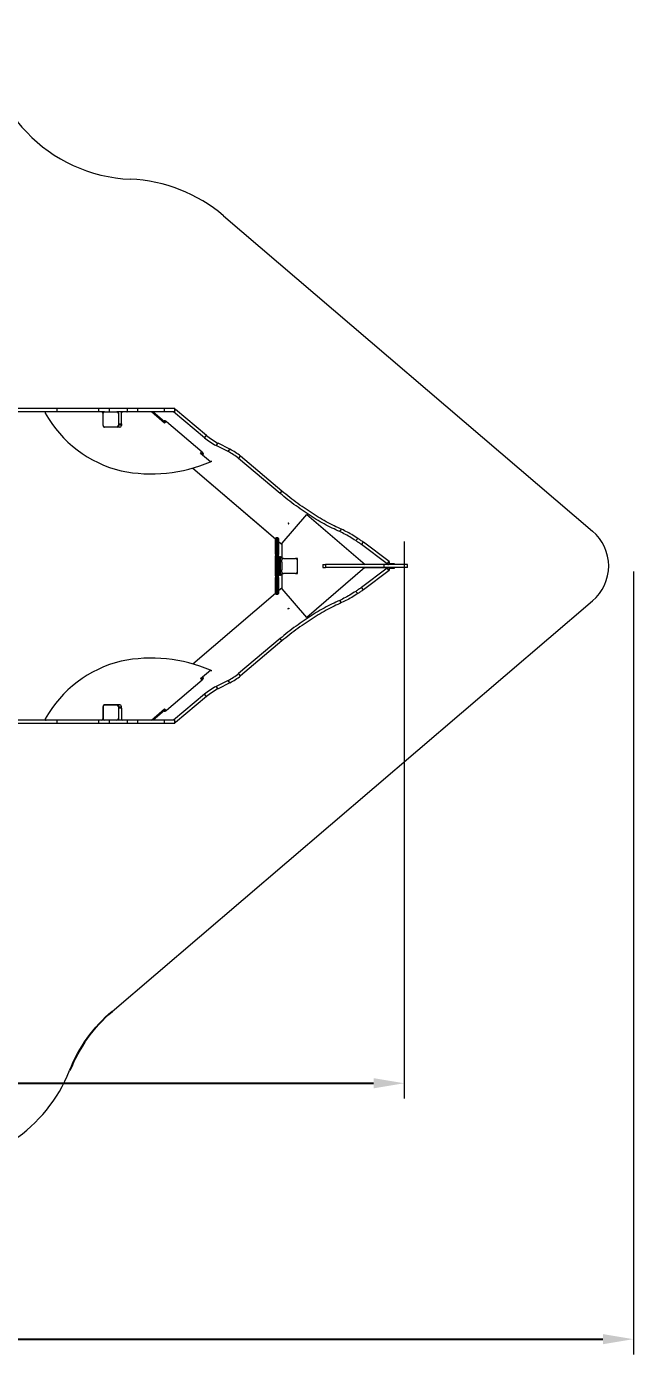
# Model space of a CAD drawing. Header units: millimetres. Extents: x -5664 to 5445, y -5101 to 5679.
# Drawn here: x 1474 to 5445, y -5101 to 3590 of the extents above; entities that cross this region are included whole.
import ezdxf

# ---------------------------------------------------------------- set-up
doc = ezdxf.new("R2010")
doc.units = ezdxf.units.MM
for name, color, linetype in [('DiKom', 7, 'Continuous'), ('DIKOM_ЗОНА', 80, 'Continuous'), ('DIKOM_ОБЪЕКТ', 7, 'Continuous'), ('DIKOM_РАЗМЕР_ЗОНА', 7, 'Continuous'), ('DIKOM_РАЗМЕР_ОБЪЕКТА', 7, 'Continuous')]:
    doc.layers.add(name, color=color, linetype=linetype)
doc.styles.add('style1', font='arial.ttf', dxfattribs={"width": 0.8})
doc.dimstyles.new('1-50', dxfattribs={"dimtxt": 300, "dimasz": 200, "dimexe": 100, "dimexo": 0, "dimgap": 100, "dimtad": 1, "dimtxsty": 'style1', "dimcen": 200, "dimclrd": 7, "dimclre": 7, "dimclrt": 7, "dimadec": 1, "dimazin": 2, "dimtfac": 1, "dimtmove": 0, "dimatfit": 2, "dimfxl": 0, "dimlwd": 25, "dimlwe": 18, "dimarcsym": 0})

# ---------------------------------------------------------------- blocks, each defined once
blk = doc.blocks.new('*D11')
at = {"layer": 'Defpoints', "color": 0, "transparency": 16777216}
for p in [(3944.6, 220.7), (-2105.4, -1551.9), (3944.6, -3325.4)]:
    blk.add_point(p, dxfattribs=at)
at = {"layer": 'DIKOM_РАЗМЕР_ОБЪЕКТА', "color": 7, "lineweight": 18, "transparency": 16777216}
for p, q in [((3944.6, 220.7), (3944.6, -3425.4)), ((-2105.4, -1551.9), (-2105.4, -3425.4))]:
    blk.add_line(p, q, dxfattribs=at)
at = {"layer": 'DIKOM_РАЗМЕР_ОБЪЕКТА', "color": 7, "lineweight": 25, "transparency": 16777216}
blk.add_line((-1905.4, -3325.4), (3744.6, -3325.4), dxfattribs=at)
at = {"layer": 'DIKOM_РАЗМЕР_ОБЪЕКТА', "color": 7, "transparency": 16777216}
for points in [[(-1905.4, -3292.1), (-1905.4, -3358.8), (-2105.4, -3325.4)], [(3744.6, -3292.1), (3744.6, -3358.8), (3944.6, -3325.4)]]:
    blk.add_solid(points, dxfattribs=at)
at = {"layer": 'DIKOM_РАЗМЕР_ОБЪЕКТА', "color": 7, "transparency": 16777216, "insert": (338.5, -3072.3), "char_height": 300, "attachment_point": 5, "style": 'style1'}
blk.add_mtext('6050', dxfattribs=at)
blk = doc.blocks.new('*D12')
at = {"layer": 'Defpoints', "color": 0, "transparency": 16777216}
for p in [(5444.6, 22.9), (-3605.4, -1052.1), (5444.6, -5000.5)]:
    blk.add_point(p, dxfattribs=at)
at = {"layer": 'DIKOM_РАЗМЕР_ЗОНА', "color": 7, "lineweight": 18, "transparency": 16777216}
for p, q in [((5444.6, 22.9), (5444.6, -5100.5)), ((-3605.4, -1052.1), (-3605.4, -5100.5))]:
    blk.add_line(p, q, dxfattribs=at)
at = {"layer": 'DIKOM_РАЗМЕР_ЗОНА', "color": 7, "lineweight": 25, "transparency": 16777216}
blk.add_line((-3405.4, -5000.5), (5244.6, -5000.5), dxfattribs=at)
at = {"layer": 'DIKOM_РАЗМЕР_ЗОНА', "color": 7, "transparency": 16777216}
for points in [[(-3405.4, -4967.2), (-3405.4, -5033.8), (-3605.4, -5000.5)], [(5244.6, -4967.2), (5244.6, -5033.8), (5444.6, -5000.5)]]:
    blk.add_solid(points, dxfattribs=at)
at = {"layer": 'DIKOM_РАЗМЕР_ЗОНА', "color": 7, "transparency": 16777216, "insert": (378.8, -4747.3), "char_height": 300, "attachment_point": 5, "style": 'style1'}
blk.add_mtext('9050', dxfattribs=at)

msp = doc.modelspace()

# ---------------------------------------------------------------- linework, layer by layer
at = {"layer": 'DiKom', "color": 3}
msp.add_arc((2683.502, -3615.249), 1000, 130.5175482, 158.1565971, dxfattribs=at)
at = {"layer": 'DIKOM_ЗОНА', "color": 3, "lineweight": 15}
for p, q in [((2761.961, 2352.446), (5177.733, 287.902)), ((2033.821, -2855.042), (5177.733, -168.222))]:
    msp.add_line(p, q, dxfattribs=at)
for centre, radius, start, end in [((2196.593, 3590.461), 1000, 180, 267.5838921), ((2112.28, 1592.239), 1000, 49.4824518, 87.5838921), ((4982.828, 59.84), 300, 310.5175482, 49.4824518), ((827.093, -2871.107), 1000, 270, 338.1565971)]:
    msp.add_arc(centre, radius, start, end, dxfattribs=at)
at = {"layer": 'DIKOM_ОБЪЕКТ', "color": 7, "linetype": 'Continuous', "lineweight": 15}
for p, q in [((1674.527, 1090.461), (1293.231, 1090.461)), ((1674.527, 1069.461), (1293.231, 1069.461)), ((1674.527, 1069.461), (1674.527, 1090.461)), ((1947.728, 1090.461), (1674.527, 1090.461)), ((1947.728, 1069.461), (1674.527, 1069.461)), ((1947.728, 1069.461), (1947.728, 1090.461)), ((2016.073, 1090.461), (1947.728, 1090.461)), ((1984.598, 1069.461), (1947.728, 1069.461)), ((1974.598, 979.461), (1974.598, 1059.461)), ((1974.598, 979.461), (1974.598, 1059.461)), ((1984.598, 1069.461), (2064.598, 1069.461)), ((2016.073, 1069.461), (2016.073, 1090.461)), ((2134.414, 1090.461), (2016.073, 1090.461)), ((2134.414, 1069.461), (2064.598, 1069.461)), ((2074.598, 1059.461), (2074.598, 1069.461)), ((2074.598, 1059.461), (2074.598, 979.461)), ((2095.598, 989.461), (2095.598, 1069.461)), ((2290.706, 1067.872), (2104.172, 1067.873)), ((2129.404, 1069.461), (2131.262, 1067.873)), ((2134.414, 1069.461), (2134.414, 1090.461)), ((2201.802, 1090.461), (2134.414, 1090.461)), ((2201.802, 1069.461), (2134.414, 1069.461)), ((2201.802, 1069.461), (2201.802, 1090.461)), ((2377.139, 1090.461), (2201.802, 1090.461)), ((2377.139, 1069.461), (2201.802, 1069.461)), ((2376.391, 995.558), (2290.706, 1067.872)), ((2290.706, 1067.872), (2303.109, 1067.872)), ((2303.109, 1067.872), (2375.812, 1006.515)), ((2377.139, 1069.461), (2377.139, 1090.461)), ((2443.606, 1090.461), (2377.139, 1090.461)), ((2443.606, 1069.461), (2377.139, 1069.461)), ((2638.08, 899.657), (2436.299, 1069.461)), ((2443.606, 1069.461), (2443.606, 1090.461)), ((2443.606, 1078.025), (2449.016, 1084.366)), ((2449.016, 1084.366), (2443.606, 1084.366)), ((2650.796, 914.562), (2449.016, 1084.366)), ((2064.598, 969.461), (1984.598, 969.461)), ((2084.229, 968.587), (1984.598, 968.586)), ((2074.598, 989.461), (2095.598, 989.461)), ((2074.598, 983.461), (2094.2, 983.461)), ((2074.598, 968.587), (2074.598, 979.461)), ((2094.2, 989.461), (2094.2, 978.587)), ((2375.812, 1006.515), (2378.894, 1009.73)), ((2386.471, 1006.075), (2376.391, 995.558)), ((2622.465, 805.276), (2390.346, 1003.129)), ((2638.08, 899.657), (2650.796, 914.562)), ((2613.066, 795.812), (2621.644, 805.976)), ((2677.624, 741.326), (2613.066, 795.812)), ((2627.367, 800.353), (2624.339, 796.766)), ((2624.339, 796.766), (2631.216, 790.962)), ((2714.398, 848.212), (2727.114, 863.117)), ((2792.246, 808.837), (2714.398, 848.212)), ((2804.962, 823.741), (2727.114, 863.117)), ((2792.246, 808.837), (2804.962, 823.741)), ((2561.001, 700.614), (3102.321, 237.996)), ((2561.001, 700.614), (3054.288, 279.045)), ((2861.501, 763.206), (2874.217, 778.111)), ((3132.5, 535.266), (2861.501, 763.206)), ((3145.216, 550.171), (2874.217, 778.111)), ((3132.5, 535.266), (3145.216, 550.171)), ((3145.906, 209.84), (3307.434, 397.799)), ((3307.434, 397.799), (3688.475, 70.34)), ((3522.859, 284.911), (3535.575, 299.815)), ((3102.321, 236.994), (3102.321, 239.282)), ((3102.321, 220.785), (3102.321, 236.994)), ((3102.321, 182.616), (3102.321, 220.785)), ((3102.321, 138.103), (3102.321, 182.616)), ((3118.321, 244.282), (3107.321, 244.282)), ((3107.321, 244.282), (3107.321, 241.537)), ((3107.321, 241.537), (3107.321, 224.912)), ((3118.321, 241.537), (3107.321, 241.537)), ((3107.321, 224.912), (3107.321, 179.109)), ((3107.321, 224.912), (3118.321, 224.912)), ((3118.321, 179.109), (3107.321, 179.109)), ((3107.321, 179.109), (3107.321, 134.596)), ((3118.321, 241.537), (3118.321, 244.282)), ((3118.321, 224.912), (3118.321, 241.537)), ((3118.321, 179.109), (3118.321, 224.912)), ((3118.321, 134.596), (3118.321, 179.109)), ((3123.321, 239.282), (3123.321, 236.994)), ((3123.321, 236.994), (3123.321, 220.785)), ((3123.321, 220.785), (3123.321, 182.616)), ((3123.321, 220.05), (3145.906, 200.748)), ((3123.321, 182.616), (3123.321, 138.103)), ((3145.906, 109.84), (3145.906, 209.84)), ((3627.985, 225.861), (3640.701, 240.766)), ((3665.504, 200.133), (3678.221, 215.037)), ((3832.882, 74.071), (3665.504, 200.133)), ((3845.598, 88.976), (3678.221, 215.037)), ((3102.321, 138.103), (3102.321, 124.303)), ((3102.321, 100.532), (3102.321, 124.303)), ((3102.321, 77.84), (3102.321, 100.532)), ((3107.321, 134.596), (3118.321, 134.596)), ((3107.321, 127.696), (3107.321, 134.596)), ((3118.321, 127.696), (3107.321, 127.696)), ((3107.321, 127.696), (3107.321, 105.532)), ((3118.321, 105.532), (3107.321, 105.532)), ((3107.321, 105.532), (3107.321, 78.302)), ((3118.321, 127.696), (3118.321, 134.596)), ((3118.321, 105.532), (3118.321, 127.696)), ((3118.321, 78.302), (3118.321, 105.532)), ((3123.321, 124.303), (3123.321, 138.103)), ((3123.321, 124.303), (3123.321, 100.532)), ((3123.321, 100.532), (3123.321, 77.84)), ((3136.321, 119.84), (3131.321, 119.84)), ((3131.321, 119.84), (3131.321, -0.16)), ((3136.321, -0.16), (3136.321, 119.84)), ((3144.321, 111.84), (3144.321, 99.84)), ((3144.321, 85.399), (3144.321, 99.84)), ((3154.321, 109.84), (3145.906, 109.84)), ((3154.321, 109.84), (3234.321, 109.84)), ((3245.907, 109.84), (3234.321, 109.84)), ((3244.321, 99.84), (3244.321, 19.84)), ((3245.907, 9.84), (3245.907, 109.84)), ((3832.882, 74.071), (3845.598, 88.976)), ((3102.321, 44.964), (3102.321, 77.84)), ((3102.321, 21.871), (3102.321, 44.964)), ((3102.321, -3.493), (3102.321, 21.871)), ((3107.321, 78.302), (3107.321, 44.583)), ((3118.321, 78.302), (3107.321, 78.302)), ((3107.321, 44.583), (3118.321, 44.583)), ((3107.321, 44.583), (3107.321, 16.871)), ((3107.321, 16.871), (3118.321, 16.871)), ((3107.321, 16.871), (3107.321, -6.826)), ((3118.321, 44.583), (3118.321, 78.302)), ((3118.321, 16.871), (3118.321, 44.583)), ((3118.321, -6.826), (3118.321, 16.871)), ((3123.321, 77.84), (3123.321, 44.964)), ((3123.321, 44.964), (3123.321, 21.871)), ((3123.321, 21.871), (3123.321, -3.493)), ((3144.321, 85.399), (3144.321, 34.281)), ((3144.321, 19.84), (3144.321, 34.281)), ((3144.321, 19.84), (3144.321, 7.84)), ((3145.906, -90.16), (3145.906, 9.84)), ((3145.906, 9.84), (3154.321, 9.84)), ((3234.321, 9.84), (3154.321, 9.84)), ((3234.321, 9.84), (3245.907, 9.84)), ((3245.907, 70.34), (3244.321, 70.34)), ((3245.907, 49.34), (3244.321, 49.34)), ((3688.19, 49.34), (3307.375, -278.004)), ((3411.922, 70.34), (3411.922, 49.34)), ((3411.922, 70.34), (3429.523, 70.34)), ((3411.922, 49.34), (3429.523, 49.34)), ((3429.523, 70.34), (3429.523, 49.34)), ((3811.229, 70.34), (3429.523, 70.34)), ((3811.229, 49.34), (3429.523, 49.34)), ((3832.882, 45.609), (3665.504, -80.452)), ((3845.598, 30.705), (3678.221, -95.356)), ((3834.264, 47.018), (3685.489, 47.018)), ((3685.773, 72.662), (3834.264, 72.662)), ((3811.229, 70.34), (3811.229, 49.34)), ((3966.861, 70.34), (3811.229, 70.34)), ((3966.861, 49.34), (3811.229, 49.34)), ((3845.598, 30.705), (3832.882, 45.609)), ((3841.173, 70.851), (3841.173, 70.34)), ((3841.173, 48.83), (3841.173, 49.34)), ((3846.854, 76.253), (3843.826, 72.705)), ((3843.826, 46.976), (3846.854, 43.427)), ((3871.918, 73.34), (3844.369, 73.34)), ((3844.369, 46.34), (3871.918, 46.34)), ((3849.036, 73.34), (3849.036, 73.403)), ((3871.918, 73.34), (3871.918, 70.34)), ((3880.721, 73.34), (3871.918, 73.34)), ((3871.918, 46.34), (3871.918, 49.34)), ((3871.918, 46.34), (3880.721, 46.34)), ((3880.721, 70.34), (3880.721, 73.34)), ((3880.721, 46.34), (3880.721, 49.34)), ((3966.861, 49.34), (3966.861, 70.34)), ((3102.321, -3.493), (3102.321, -17.287)), ((3102.321, -61.09), (3102.321, -17.287)), ((3102.321, -99.314), (3102.321, -61.09)), ((3107.321, -6.826), (3118.321, -6.826)), ((3107.321, -13.723), (3107.321, -6.826)), ((3107.321, -13.723), (3107.321, -57.526)), ((3118.321, -13.723), (3107.321, -13.723)), ((3107.321, -57.526), (3107.321, -103.395)), ((3107.321, -57.526), (3118.321, -57.526)), ((3118.321, -13.723), (3118.321, -6.826)), ((3118.321, -57.526), (3118.321, -13.723)), ((3118.321, -103.395), (3118.321, -57.526)), ((3123.321, -17.287), (3123.321, -3.493)), ((3123.321, -17.287), (3123.321, -61.09)), ((3123.321, -61.09), (3123.321, -99.314)), ((3123.321, -100.369), (3145.906, -81.067)), ((3131.321, -0.16), (3136.321, -0.16)), ((3678.221, -95.356), (3665.504, -80.452)), ((2561.001, -580.934), (3102.321, -118.316)), ((3102.321, -115.981), (3102.321, -99.314)), ((3102.321, -118.439), (3102.321, -115.981)), ((3102.321, -119.601), (3102.321, -118.439)), ((3118.321, -103.395), (3107.321, -103.395)), ((3107.321, -103.395), (3107.321, -120.489)), ((3107.321, -120.489), (3118.321, -120.489)), ((3107.321, -120.489), (3107.321, -123.439)), ((3107.321, -123.439), (3118.321, -123.439)), ((3107.321, -123.439), (3107.321, -124.601)), ((3107.321, -124.601), (3118.321, -124.601)), ((3118.321, -120.489), (3118.321, -103.395)), ((3118.321, -123.439), (3118.321, -120.489)), ((3118.321, -124.601), (3118.321, -123.439)), ((3123.321, -99.314), (3123.321, -115.981)), ((3123.321, -115.981), (3123.321, -118.439)), ((3123.321, -118.439), (3123.321, -119.601)), ((3307.375, -278.004), (3145.906, -90.16)), ((3535.575, -180.135), (3522.859, -165.23)), ((3640.701, -121.085), (3627.985, -106.181)), ((3132.5, -415.586), (2861.501, -643.526)), ((3145.216, -430.49), (2874.217, -658.43)), ((3145.216, -430.49), (3132.5, -415.586)), ((2390.346, -883.448), (2622.465, -685.595)), ((2613.066, -676.131), (2677.624, -621.646)), ((2621.644, -686.295), (2613.066, -676.131)), ((2631.216, -671.281), (2624.339, -677.085)), ((2624.339, -677.085), (2627.367, -680.672)), ((2792.246, -689.156), (2714.398, -728.531)), ((2804.962, -704.06), (2792.246, -689.156)), ((2874.217, -658.43), (2861.501, -643.526)), ((2638.08, -779.976), (2436.299, -949.78)), ((2650.796, -794.881), (2638.08, -779.976)), ((2727.114, -743.436), (2714.398, -728.531)), ((2804.962, -704.06), (2727.114, -743.436)), ((1974.598, -939.78), (1974.598, -859.78)), ((1974.598, -859.78), (1974.598, -939.78)), ((2084.229, -848.906), (1984.598, -848.905)), ((1984.598, -849.78), (2064.598, -849.78)), ((2074.598, -848.906), (2074.598, -859.78)), ((2074.598, -859.78), (2074.598, -939.78)), ((2094.2, -863.78), (2074.598, -863.78)), ((2094.2, -869.78), (2094.2, -858.906)), ((2650.796, -794.881), (2449.016, -964.685)), ((1674.527, -949.78), (1293.231, -949.78)), ((1674.527, -970.78), (1674.527, -949.78)), ((1947.728, -949.78), (1674.527, -949.78)), ((1947.728, -970.78), (1947.728, -949.78)), ((1984.598, -949.78), (1947.728, -949.78)), ((2064.598, -949.78), (1984.598, -949.78)), ((2016.073, -970.78), (2016.073, -949.78)), ((2134.414, -949.78), (2064.598, -949.78)), ((2095.598, -869.78), (2074.598, -869.78)), ((2074.598, -939.78), (2074.598, -949.78)), ((2095.598, -869.781), (2095.598, -949.78)), ((2290.706, -948.192), (2104.172, -948.192)), ((2129.404, -949.78), (2131.262, -948.192)), ((2134.414, -970.78), (2134.414, -949.78)), ((2201.802, -949.78), (2134.414, -949.78)), ((2201.802, -970.78), (2201.802, -949.78)), ((2377.139, -949.78), (2201.802, -949.78)), ((2290.706, -948.192), (2376.391, -875.877)), ((2375.812, -886.834), (2303.109, -948.192)), ((2378.894, -890.05), (2375.812, -886.834)), ((2376.391, -875.877), (2386.471, -886.394)), ((2377.139, -970.78), (2377.139, -949.78)), ((2443.606, -949.78), (2377.139, -949.78)), ((2443.606, -970.78), (2443.606, -949.78)), ((1674.527, -970.78), (1293.231, -970.78)), ((1947.728, -970.78), (1674.527, -970.78)), ((2016.073, -970.78), (1947.728, -970.78)), ((2134.414, -970.78), (2016.073, -970.78)), ((2201.802, -970.78), (2134.414, -970.78)), ((2377.139, -970.78), (2201.802, -970.78)), ((2443.606, -970.78), (2377.139, -970.78)), ((2449.016, -964.685), (2443.606, -958.344)), ((2449.016, -964.685), (2443.606, -964.685))]:
    msp.add_line(p, q, dxfattribs=at)
at = {"layer": 'DIKOM_ОБЪЕКТ', "color": 7, "linetype": 'Continuous', "lineweight": 15, "flags": 128}
for points in [[(2390.346, 1003.129), (2388.49, 1004.626), (2386.592, 1005.993), (2384.695, 1007.197), (2382.84, 1008.212), (2381.071, 1009.015), (2379.425, 1009.589), (2377.94, 1009.92), (2376.649, 1010.001), (2375.581, 1009.83), (2374.76, 1009.412), (2374.204, 1008.755), (2373.96, 1008.077)], [(2375.812, 1006.515), (2375.82, 1006.348), (2375.846, 1005.854), (2375.889, 1005.047), (2375.947, 1003.951), (2376.018, 1002.601), (2376.101, 1001.036), (2376.193, 999.305), (2376.29, 997.46), (2376.391, 995.558)], [(2613.066, 795.812), (2615.024, 795.977), (2616.922, 796.138), (2618.703, 796.289), (2620.312, 796.425), (2621.702, 796.542), (2622.829, 796.638), (2623.66, 796.708), (2624.168, 796.751), (2624.339, 796.766)], [(2631.056, 790.681), (2631.164, 790.859), (2631.443, 791.739), (2631.438, 792.824), (2631.149, 794.089), (2630.584, 795.506), (2629.754, 797.043), (2628.678, 798.665), (2627.38, 800.337), (2625.889, 802.021), (2624.238, 803.68), (2622.465, 805.276)], [(3522.859, 284.911), (3510.562, 290.397), (3498.157, 296.113), (3485.649, 302.056), (3473.045, 308.224), (3460.35, 314.614), (3447.571, 321.221), (3434.714, 328.043), (3421.786, 335.077), (3408.794, 342.319), (3395.743, 349.765), (3382.639, 357.412), (3369.491, 365.256), (3356.303, 373.293), (3343.083, 381.519), (3329.837, 389.93), (3316.571, 398.522), (3303.293, 407.291), (3290.008, 416.231), (3276.724, 425.34), (3263.447, 434.612), (3250.184, 444.043), (3236.94, 453.628), (3223.723, 463.362), (3210.54, 473.24), (3197.396, 483.258), (3184.298, 493.411), (3171.253, 503.693), (3158.268, 514.1), (3145.348, 524.626), (3132.5, 535.266)], [(3535.575, 299.815), (3523.279, 305.301), (3510.873, 311.018), (3498.366, 316.961), (3485.761, 323.129), (3473.066, 329.518), (3460.288, 336.125), (3447.431, 342.948), (3434.503, 349.981), (3421.51, 357.223), (3408.459, 364.669), (3395.356, 372.316), (3382.207, 380.16), (3369.019, 388.197), (3355.799, 396.423), (3342.553, 404.835), (3329.288, 413.427), (3316.009, 422.195), (3302.725, 431.136), (3289.441, 440.245), (3276.164, 449.517), (3262.9, 458.947), (3249.657, 468.532), (3236.44, 478.266), (3223.256, 488.145), (3210.112, 498.163), (3197.015, 508.315), (3183.97, 518.598), (3170.984, 529.004), (3158.064, 539.531), (3145.216, 550.171)], [(3190.803, 336.037), (3190.942, 336.476), (3190.798, 337.107), (3190.384, 337.873), (3189.737, 338.707), (3188.914, 339.534), (3187.989, 340.281), (3187.043, 340.881), (3186.16, 341.281), (3185.42, 341.446), (3184.887, 341.361), (3184.61, 341.034), (3184.612, 340.493), (3184.894, 339.787), (3185.431, 338.978), (3186.174, 338.138), (3187.058, 337.342), (3188.005, 336.661), (3188.929, 336.155), (3189.75, 335.869), (3190.393, 335.828), (3190.803, 336.037)], [(3627.985, 225.861), (3618.204, 232.173), (3608.443, 238.309), (3598.712, 244.267), (3589.017, 250.04), (3579.368, 255.625), (3569.771, 261.015), (3560.235, 266.207), (3550.768, 271.197), (3541.378, 275.98), (3532.072, 280.553), (3522.859, 284.911)], [(3640.701, 240.766), (3630.92, 247.077), (3621.16, 253.214), (3611.428, 259.171), (3601.734, 264.945), (3592.084, 270.529), (3582.487, 275.92), (3572.951, 281.112), (3563.485, 286.102), (3554.094, 290.885), (3544.789, 295.457), (3535.575, 299.815)], [(3102.321, 182.616), (3102.417, 181.932), (3102.701, 181.274), (3103.163, 180.668), (3103.785, 180.136), (3104.543, 179.7), (3105.407, 179.376), (3106.345, 179.177), (3107.321, 179.109)], [(3123.321, 182.616), (3123.225, 181.932), (3122.94, 181.274), (3122.478, 180.668), (3121.856, 180.136), (3121.099, 179.7), (3120.234, 179.376), (3119.296, 179.177), (3118.321, 179.109)], [(3665.504, 200.133), (3660.824, 203.514), (3656.137, 206.85), (3651.447, 210.14), (3646.753, 213.382), (3642.059, 216.577), (3637.365, 219.723), (3632.673, 222.818), (3627.985, 225.861)], [(3678.221, 215.037), (3673.54, 218.418), (3668.853, 221.754), (3664.163, 225.044), (3659.47, 228.287), (3654.775, 231.482), (3650.081, 234.627), (3645.389, 237.722), (3640.701, 240.766)], [(3102.321, 138.103), (3102.417, 137.419), (3102.701, 136.761), (3103.163, 136.155), (3103.785, 135.623), (3104.543, 135.187), (3105.407, 134.863), (3106.345, 134.663), (3107.321, 134.596)], [(3102.321, 124.303), (3102.417, 124.965), (3102.701, 125.602), (3103.163, 126.188), (3103.785, 126.703), (3104.543, 127.124), (3105.407, 127.438), (3106.345, 127.631), (3107.321, 127.696)], [(3123.321, 138.103), (3123.225, 137.419), (3122.94, 136.761), (3122.478, 136.155), (3121.856, 135.623), (3121.099, 135.187), (3120.234, 134.863), (3119.296, 134.663), (3118.321, 134.596)], [(3118.321, 127.696), (3119.296, 127.631), (3120.234, 127.438), (3121.099, 127.124), (3121.856, 126.703), (3122.478, 126.188), (3122.94, 125.602), (3123.225, 124.965), (3123.321, 124.303)], [(3841.173, 49.34), (3840.668, 49.311), (3840.3, 49.254)], [(3840.418, 70.405), (3840.668, 70.369), (3841.173, 70.34)], [(3102.321, -3.493), (3102.417, -4.143), (3102.701, -4.768), (3103.163, -5.345), (3103.785, -5.85), (3104.543, -6.264), (3105.407, -6.572), (3106.345, -6.762), (3107.321, -6.826)], [(3102.321, -17.287), (3102.417, -16.592), (3102.701, -15.923), (3103.163, -15.307), (3103.785, -14.767), (3104.543, -14.324), (3105.407, -13.994), (3106.345, -13.792), (3107.321, -13.723)], [(3102.321, -61.09), (3102.417, -60.395), (3102.701, -59.726), (3103.163, -59.11), (3103.785, -58.57), (3104.543, -58.127), (3105.407, -57.798), (3106.345, -57.595), (3107.321, -57.526)], [(3118.321, -6.826), (3119.296, -6.762), (3120.234, -6.572), (3121.099, -6.264), (3121.856, -5.85), (3122.478, -5.345), (3122.94, -4.768), (3123.225, -4.143), (3123.321, -3.493)], [(3118.321, -13.723), (3119.296, -13.792), (3120.234, -13.994), (3121.099, -14.324), (3121.856, -14.767), (3122.478, -15.307), (3122.94, -15.923), (3123.225, -16.592), (3123.321, -17.287)], [(3118.321, -57.526), (3119.296, -57.595), (3120.234, -57.798), (3121.099, -58.127), (3121.856, -58.57), (3122.478, -59.11), (3122.94, -59.726), (3123.225, -60.395), (3123.321, -61.09)], [(3665.504, -80.452), (3660.824, -83.833), (3656.137, -87.169), (3651.447, -90.459), (3646.753, -93.702), (3642.059, -96.896), (3637.365, -100.042), (3632.673, -103.137), (3627.985, -106.181)], [(3522.859, -165.23), (3510.562, -170.716), (3498.157, -176.432), (3485.649, -182.376), (3473.045, -188.544), (3460.35, -194.933), (3447.571, -201.54), (3434.714, -208.362), (3421.786, -215.396), (3408.794, -222.638), (3395.743, -230.084), (3382.639, -237.731), (3369.491, -245.575), (3356.303, -253.612), (3343.083, -261.838), (3329.837, -270.249), (3316.571, -278.841), (3303.293, -287.61), (3290.008, -296.551), (3276.724, -305.659), (3263.447, -314.931), (3250.184, -324.362), (3236.94, -333.947), (3223.723, -343.681), (3210.54, -353.559), (3197.396, -363.577), (3184.298, -373.73), (3171.253, -384.012), (3158.268, -394.419), (3145.348, -404.945), (3132.5, -415.586)], [(3627.985, -106.181), (3618.204, -112.492), (3608.443, -118.629), (3598.712, -124.586), (3589.017, -130.36), (3579.368, -135.944), (3569.771, -141.334), (3560.235, -146.527), (3550.768, -151.517), (3541.378, -156.3), (3532.072, -160.872), (3522.859, -165.23)], [(3640.701, -121.085), (3630.92, -127.396), (3621.16, -133.533), (3611.428, -139.491), (3601.734, -145.264), (3592.084, -150.848), (3582.487, -156.239), (3572.951, -161.431), (3563.485, -166.421), (3554.094, -171.204), (3544.789, -175.777), (3535.575, -180.135)], [(3678.221, -95.356), (3673.54, -98.737), (3668.853, -102.073), (3664.163, -105.363), (3659.47, -108.606), (3654.775, -111.801), (3650.081, -114.946), (3645.389, -118.041), (3640.701, -121.085)], [(3535.575, -180.135), (3523.279, -185.621), (3510.873, -191.337), (3498.366, -197.28), (3485.761, -203.448), (3473.066, -209.837), (3460.288, -216.445), (3447.431, -223.267), (3434.503, -230.301), (3421.51, -237.542), (3408.459, -244.989), (3395.356, -252.636), (3382.207, -260.48), (3369.019, -268.517), (3355.799, -276.743), (3342.553, -285.154), (3329.288, -293.746), (3316.009, -302.514), (3302.725, -311.455), (3289.441, -320.564), (3276.164, -329.836), (3262.9, -339.267), (3249.657, -348.851), (3236.44, -358.585), (3223.256, -368.464), (3210.112, -378.482), (3197.015, -388.635), (3183.97, -398.917), (3170.984, -409.324), (3158.064, -419.85), (3145.216, -430.49)], [(3190.803, -216.356), (3190.942, -216.795), (3190.798, -217.426), (3190.384, -218.192), (3189.737, -219.026), (3188.914, -219.853), (3187.989, -220.6), (3187.043, -221.2), (3186.16, -221.601), (3185.42, -221.766), (3184.887, -221.681), (3184.61, -221.353), (3184.612, -220.812), (3184.894, -220.106), (3185.431, -219.297), (3186.174, -218.457), (3187.058, -217.661), (3188.005, -216.98), (3188.929, -216.474), (3189.75, -216.188), (3190.393, -216.148), (3190.803, -216.356)], [(2624.339, -677.085), (2624.168, -677.07), (2623.66, -677.027), (2622.829, -676.957), (2621.702, -676.862), (2620.312, -676.744), (2618.703, -676.608), (2616.922, -676.457), (2615.024, -676.297), (2613.066, -676.131)], [(2622.465, -685.595), (2624.238, -683.999), (2625.889, -682.34), (2627.38, -680.656), (2628.678, -678.984), (2629.754, -677.362), (2630.584, -675.825), (2631.149, -674.409), (2631.438, -673.144), (2631.443, -672.059), (2631.164, -671.178), (2631.056, -671)], [(2303.109, -948.192), (2302.921, -948.192), (2302.361, -948.192), (2301.448, -948.192), (2300.208, -948.192), (2298.679, -948.192), (2296.907, -948.192), (2294.948, -948.192), (2292.859, -948.192), (2290.706, -948.192)], [(2373.96, -888.397), (2374.204, -889.074), (2374.76, -889.731), (2375.581, -890.15), (2376.649, -890.32), (2377.94, -890.239), (2379.425, -889.908), (2381.071, -889.334), (2382.84, -888.531), (2384.695, -887.516), (2386.592, -886.312), (2388.49, -884.946), (2390.346, -883.448)], [(2376.391, -875.877), (2376.29, -877.78), (2376.193, -879.625), (2376.101, -881.356), (2376.018, -882.92), (2375.947, -884.271), (2375.889, -885.366), (2375.846, -886.173), (2375.82, -886.668), (2375.812, -886.834)]]:
    msp.add_lwpolyline(points, dxfattribs=at)
at = {"layer": 'DIKOM_ОБЪЕКТ', "color": 7, "linetype": 'Continuous', "lineweight": 15}
for centre, radius, start, end in [((1601.981, 1063.276), 6.196, 93.2601208, 205.0285442), ((2277.728, 1439.841), 779.766, 209.0965751, 256.3368197), ((1964.598, 1059.461), 10, 0.000059, 90), ((1984.598, 1059.461), 10, 90, 180), ((2064.598, 1059.461), 10, 0, 90), ((2104.2, 1057.873), 10, 90.158279, 149.3367447), ((1984.598, 979.461), 10, 180, 270), ((1984.598, 978.586), 10, 180.000059, 270.0002597), ((2064.598, 979.461), 10, 270, 0), ((2084.2, 978.587), 10, 270.1672083, 0.0000165), ((2920.705, 1236.597), 439.779, 230.0100906, 242.0230952), ((2933.411, 1251.485), 439.76, 230.0097489, 242.023271), ((2609.666, 456.358), 396.959, 50.6238814, 62.6164447), ((2622.392, 471.275), 396.943, 50.6236785, 62.6167164), ((2288.672, 1668.114), 1005.097, 258.8051445, 292.7666657), ((3107.321, 239.282), 5, 90, 180), ((3107.102, 236.754), 4.788, 87.3859465, 177.1246358), ((3106.922, 220.302), 4.627, 85.0591505, 174.0120773), ((3118.321, 239.282), 5, 0, 90), ((3118.539, 236.754), 4.788, 2.8753642, 92.6140535), ((3118.719, 220.302), 4.627, 5.9879227, 94.9408495), ((3107.321, 100.532), 5, 90, 180), ((3118.321, 100.532), 5, 0, 90), ((3131.321, 111.84), 8, 90, 180), ((3136.321, 111.84), 8, 0, 90), ((3154.321, 99.84), 10, 90, 180), ((3234.321, 99.84), 10, 0, 90), ((3799.442, 42.292), 65.649, 43.6027019, 45.32574), ((3106.081, 64.415), 13.942, 84.9000563, 105.647802), ((3106.078, 61.253), 16.716, 257.0111904, 274.2635349), ((3107.321, 21.871), 5, 180, 270), ((3119.56, 64.415), 13.942, 74.352198, 95.0999437), ((3119.564, 61.253), 16.716, 265.7364651, 282.9888096), ((3118.321, 21.871), 5, 270, 0), ((3131.321, 7.84), 8, 180, 270), ((3136.321, 7.84), 8, 270, 0), ((3154.321, 19.84), 10, 180, 270), ((3234.321, 19.84), 10, 270, 0), ((3786.123, 26.812), 66.482, 43.6037622, 45.3049226), ((3786.117, 92.874), 66.489, 314.6951272, 316.3960933), ((3799.436, 77.395), 65.658, 314.6743402, 316.3971422), ((3106.903, -98.803), 4.611, 186.3643985, 275.1932589), ((3107.087, -115.721), 4.773, 183.1123923, 272.8076827), ((3107.321, -118.439), 5, 180, 270), ((3107.321, -119.601), 5, 180, 270), ((3118.738, -98.803), 4.611, 264.8067411, 353.6356015), ((3118.555, -115.721), 4.773, 267.1923173, 356.8876077), ((3118.321, -118.439), 5, 270, 0), ((3118.321, -119.601), 5, 270, 0), ((2277.728, -1320.161), 779.766, 103.6631803, 150.9034249), ((2288.672, -1548.434), 1005.097, 67.2333343, 101.1948555), ((2609.666, -336.677), 396.959, 297.3835553, 309.3761186), ((2622.392, -351.595), 396.943, 297.3832836, 309.3763215), ((2920.705, -1116.917), 439.779, 117.9769048, 129.9899094), ((2933.411, -1131.804), 439.76, 117.976729, 129.9902511), ((1984.598, -858.905), 10, 89.9997403, 179.999941), ((1984.598, -859.78), 10, 90, 180), ((2064.598, -859.78), 10, 0, 90), ((2084.2, -858.906), 10, 359.9999835, 89.8327917), ((1601.981, -943.595), 6.196, 154.9714558, 266.7398792), ((1964.598, -939.78), 10, 270, 359.999941), ((1984.598, -939.78), 10, 180, 270), ((2064.598, -939.78), 10, 270, 0), ((2104.2, -938.192), 10, 210.6632553, 269.841721)]:
    msp.add_arc(centre, radius, start, end, dxfattribs=at)
for points, knots in [([(2685.327, 744.598), (2685.044, 744.476), (2684.416, 744.206), (2682.632, 743.443), (2680.3, 742.453), (2678.524, 741.705), (2677.624, 741.326)], [0, 0, 0, 0, 0.20346132, 0.4499345, 0.72123743, 1, 1, 1, 1]), ([(3846.854, 76.253), (3847.35, 76.947), (3848.342, 78.335), (3849.078, 80.98), (3849.057, 83.68), (3848.286, 85.979), (3847.358, 87.108), (3846.981, 87.567)], [0, 0, 0, 0, 0.21240989, 0.4247198, 0.63970629, 0.8537591, 1, 1, 1, 1]), ([(3834.264, 72.662), (3834.879, 72.112), (3836.108, 71.01), (3838.266, 70.273), (3840.435, 70.355), (3842.366, 71.216), (3843.386, 72.255), (3843.826, 72.705)], [0, 0, 0, 0, 0.20646079, 0.41285121, 0.62173683, 0.83655227, 1, 1, 1, 1]), ([(3843.826, 46.976), (3843.243, 47.547), (3842.076, 48.69), (3839.927, 49.426), (3837.708, 49.302), (3835.743, 48.404), (3834.691, 47.418), (3834.264, 47.018)], [0, 0, 0, 0, 0.21239891, 0.42472777, 0.63970704, 0.85372988, 1, 1, 1, 1]), ([(3846.981, 32.114), (3847.497, 32.78), (3848.53, 34.112), (3849.13, 36.675), (3848.966, 39.326), (3848.141, 41.696), (3847.243, 42.905), (3846.854, 43.427)], [0, 0, 0, 0, 0.20644725, 0.41284389, 0.62173719, 0.83653736, 1, 1, 1, 1]), ([(2677.624, -621.646), (2678.649, -622.077), (2680.702, -622.941), (2683.296, -624.046), (2684.903, -624.734), (2685.218, -624.87), (2685.279, -624.896)], [0, 0, 0, 0, 0.31682111, 0.63432454, 0.92972275, 1, 1, 1, 1])]:
    msp.add_open_spline(points, degree=3, knots=knots, dxfattribs=at)

# ---------------------------------------------------------------- dimensions: what is measured, and where the dimension line sits
at = {"layer": 'DIKOM_РАЗМЕР_ЗОНА'}
dim = msp.add_linear_dim(base=(5444.594, -5000.504), p1=(-3605.406, -1052.108), p2=(5444.594, 22.881), dimstyle='1-50', dxfattribs=at)
dim.commit()
dim.dimension.update_dxf_attribs({"geometry": '*D12', "text_midpoint": (378.833, -5000.504), "dimtype": 160})
at = {"layer": 'DIKOM_РАЗМЕР_ОБЪЕКТА'}
dim = msp.add_linear_dim(base=(3944.594, -3325.431), p1=(-2105.406, -1551.905), p2=(3944.594, 220.672), dimstyle='1-50', dxfattribs=at)
dim.commit()
dim.dimension.update_dxf_attribs({"geometry": '*D11', "text_midpoint": (338.454, -3325.431), "dimtype": 160})

doc.saveas('drawing.dxf')
